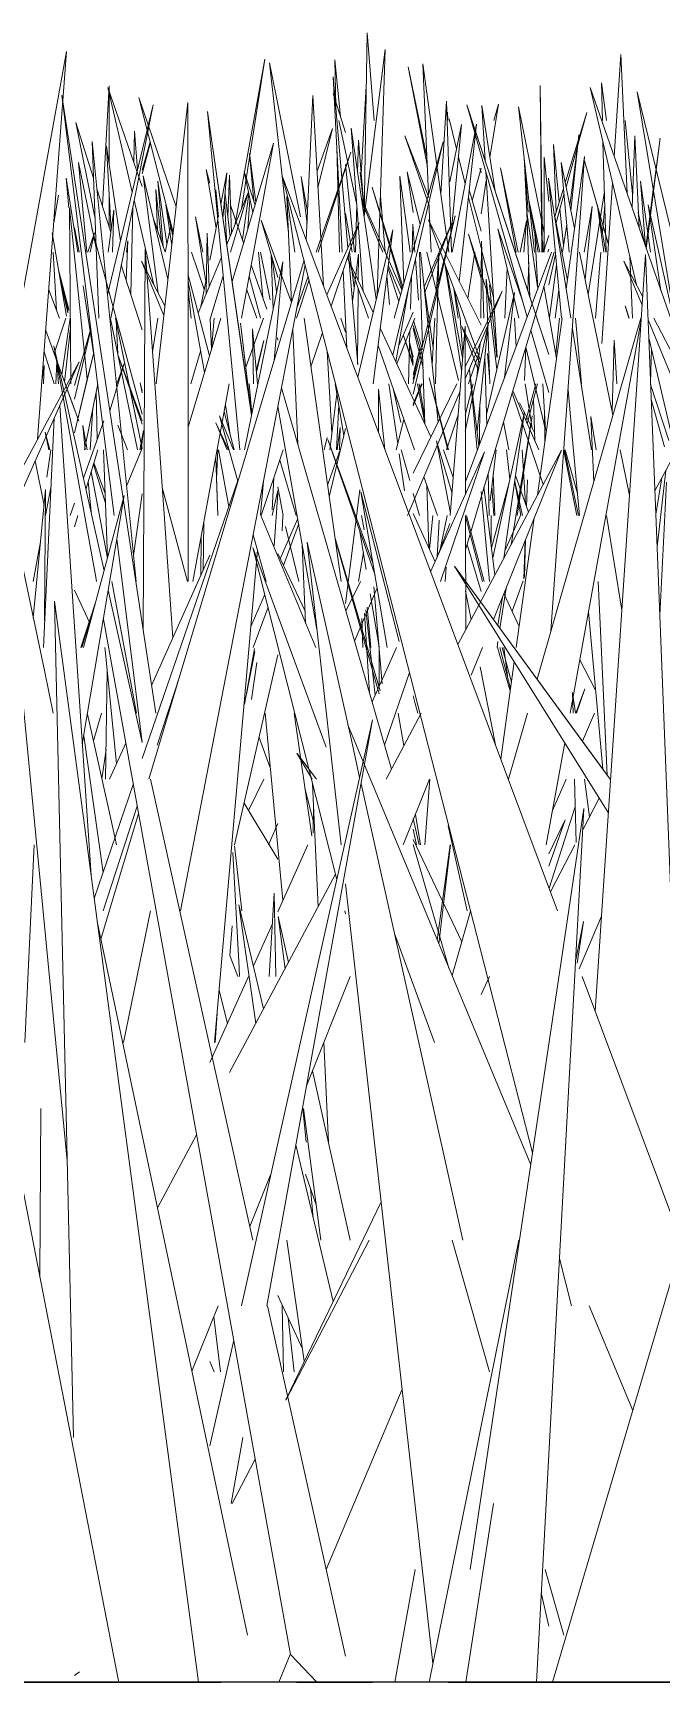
# Model space of a CAD drawing. Header units: millimetres. Extents: x -10020 to 20888, y -4665 to 12339.
# Drawn here: x 1554.1 to 1580.5, y 3048 to 3117.1 of the extents above; entities that cross this region are included whole.
import ezdxf

# ---------------------------------------------------------------- set-up
doc = ezdxf.new("R2010")
doc.units = ezdxf.units.MM
doc.linetypes.add('Grid Line 1_2_', pattern=[22.225, 12.7, -3.175, 3.175, -3.175])
doc.layers.add('G-IMPT', color=8, linetype='Continuous', lineweight=9)

# ---------------------------------------------------------------- blocks, each defined once
blk = doc.blocks.new('Grass Array - 25_dwg-V17-West')
at = {"layer": 'G-IMPT'}
for p, q in [((1582.272, 3101.069), (1577.485, 3114.804)), ((1579.424, 3106.531), (1577.485, 3114.804)), ((1572.315, 3114.075), (1574.848, 3105.186)), ((1572.315, 3114.075), (1575.053, 3105.732)), ((1575.748, 3103.614), (1572.315, 3114.075)), ((1568.719, 3100.053), (1564.593, 3111.062)), ((1575.066, 3070.164), (1564.593, 3111.062)), ((1576.28, 3105.142), (1575.742, 3111.006)), ((1576.667, 3105.142), (1575.742, 3111.006)), ((1576.831, 3108.896), (1576.262, 3111.662)), ((1576.61, 3107.901), (1576.262, 3111.662)), ((1579.589, 3110.884), (1579.81, 3108.133)), ((1579.589, 3110.884), (1580.02, 3107.901)), ((1580.982, 3105.142), (1579.92, 3109.889)), ((1580.452, 3106.291), (1579.92, 3109.889)), ((1576.527, 3106.716), (1575.984, 3109.471)), ((1574.666, 3105.824), (1573.613, 3108.885)), ((1574.499, 3105.142), (1573.613, 3108.885)), ((1575.301, 3107.901), (1575.161, 3108.71)), ((1575.288, 3106.358), (1575.161, 3108.71)), ((1568.382, 3105.371), (1567.322, 3107.644)), ((1568.195, 3105.142), (1567.322, 3107.644)), ((1578.439, 3101.079), (1577.035, 3107.901)), ((1579.685, 3106.03), (1578.902, 3107.531)), ((1579.662, 3105.682), (1578.902, 3107.531)), ((1576.072, 3103.445), (1575.548, 3106.473)), ((1579.122, 3105.142), (1578.955, 3105.661)), ((1579.099, 3105.142), (1578.955, 3105.661)), ((1575.247, 3105.142), (1575.748, 3103.614)), ((1577.122, 3102.383), (1576.866, 3105.142)), ((1583.283, 3096.865), (1579.912, 3105.073)), ((1584.247, 3097.28), (1580.148, 3105.142)), ((1570.81, 3100.163), (1568.686, 3104.719)), ((1569.659, 3104.409), (1570.068, 3103.16)), ((1569.659, 3104.409), (1570.068, 3103.246)), ((1570.48, 3103.053), (1570.068, 3104.702)), ((1575.003, 3104.642), (1575.748, 3102.027)), ((1577.537, 3099.624), (1576.738, 3104.688)), ((1580.308, 3102.758), (1579.942, 3104.321)), ((1570.119, 3099.624), (1568.594, 3103.995)), ((1575.607, 3100.458), (1574.788, 3103.919)), ((1580.017, 3102.433), (1580.052, 3103.853)), ((1580.308, 3102.758), (1582.311, 3094.211)), ((1570.545, 3101.012), (1570.309, 3102.383)), ((1571.524, 3099.624), (1570.735, 3102.637)), ((1571.55, 3099.624), (1570.735, 3102.637)), ((1574.217, 3102.002), (1575.513, 3098.17)), ((1575.513, 3098.17), (1574.217, 3102.002)), ((1574.243, 3102.088), (1575.328, 3099.624)), ((1575.607, 3100.448), (1575.503, 3102.383)), ((1576.777, 3099.735), (1576.557, 3102.13)), ((1580.778, 3100.007), (1580.02, 3102.359)), ((1580.597, 3099.743), (1580.044, 3101.734)), ((1562.262, 3099.624), (1561.791, 3100.753)), ((1562.326, 3099.624), (1561.791, 3100.753)), ((1577.731, 3099.624), (1577.509, 3101.013)), ((1577.634, 3098.277), (1577.509, 3101.013)), ((1568.38, 3094.875), (1566.491, 3100.051)), ((1568.466, 3094.368), (1566.491, 3100.051)), ((1568.719, 3100.053), (1576.116, 3080.311)), ((1571.695, 3097.798), (1571.044, 3100.004)), ((1571.631, 3096.972), (1571.044, 3100.004)), ((1571.341, 3099.624), (1571.747, 3098.468)), ((1576.376, 3099.576), (1576.93, 3096.865)), ((1576.404, 3099.624), (1576.99, 3096.865)), ((1576.433, 3099.624), (1576.955, 3097.792)), ((1576.777, 3099.735), (1577.04, 3096.865)), ((1579.131, 3097.716), (1578.738, 3099.624)), ((1574.895, 3097.011), (1574.359, 3098.552)), ((1571.081, 3096.865), (1570.513, 3098.493)), ((1574.645, 3096.865), (1574.323, 3098.297)), ((1570.987, 3094.937), (1570.068, 3096.954)), ((1572.971, 3094.106), (1572.257, 3096.83)), ((1573.042, 3094.106), (1572.296, 3096.865)), ((1578.81, 3092.906), (1578.174, 3096.865)), ((1565.533, 3092.859), (1564.387, 3095.276)), ((1572.908, 3093.688), (1572.328, 3095.654)), ((1571.792, 3094.748), (1578.245, 3084.43)), ((1571.792, 3094.748), (1577.695, 3086.684)), ((1578.321, 3085.829), (1571.792, 3094.748)), ((1577.948, 3091.44), (1577.826, 3094.106)), ((1572.495, 3092.511), (1572.264, 3093.703)), ((1573.869, 3093.602), (1574.51, 3092.228)), ((1577.41, 3092.837), (1578.015, 3086.246)), ((1574.135, 3089.531), (1573.599, 3091.347)), ((1574.147, 3089.62), (1573.694, 3091.347)), ((1574.184, 3089.885), (1573.788, 3091.347)), ((1573.789, 3091.347), (1574.184, 3089.886)), ((1577.948, 3091.44), (1578.198, 3085.997)), ((1572.879, 3090.526), (1573.51, 3087.266)), ((1577.711, 3089.557), (1577.046, 3090.824)), ((1566.007, 3085.829), (1565.189, 3086.916)), ((1565.834, 3085.829), (1565.189, 3086.916)), ((1578.321, 3085.829), (1577.695, 3086.684)), ((1572.327, 3080.311), (1571.525, 3083.864)), ((1572.1, 3079.004), (1570.068, 3083.291)), ((1577.15, 3077.552), (1581.285, 3066.516)), ((1576.707, 3063.757), (1576.198, 3065.743))]:
    blk.add_line(p, q, dxfattribs=at)
blk = doc.blocks.new('Grass Array - 25_dwg-V18-West')
at = {"layer": 'G-IMPT'}
for p, q in [((1575.452, 3107.901), (1575.392, 3114.884)), ((1575.48, 3107.901), (1575.392, 3114.884)), ((1579.898, 3108.748), (1580.415, 3112.679)), ((1579.91, 3108.662), (1580.415, 3112.679)), ((1558.706, 3101.116), (1557.616, 3105.142)), ((1558.706, 3101.123), (1557.617, 3105.142)), ((1574.817, 3097.233), (1574.851, 3098.36))]:
    blk.add_line(p, q, dxfattribs=at)
blk = doc.blocks.new('Grass Array - 25_dwg-V19-West')
at = {"layer": 'G-IMPT'}
for p, q in [((1553.353, 3104.266), (1555.537, 3116.314)), ((1554.32, 3100.065), (1555.537, 3116.314)), ((1578.493, 3111.911), (1578.774, 3116.185)), ((1579.028, 3110.376), (1578.774, 3116.185)), ((1567.329, 3108.092), (1566.717, 3115.249)), ((1567.086, 3107.901), (1566.717, 3115.249)), ((1559.274, 3088.588), (1555.332, 3114.484)), ((1556.792, 3102.75), (1555.332, 3114.484)), ((1565.854, 3114.471), (1565.584, 3108.418)), ((1565.854, 3114.471), (1566.306, 3106.49)), ((1575.452, 3107.901), (1575.392, 3114.884)), ((1575.48, 3107.901), (1575.392, 3114.884)), ((1559.16, 3114.074), (1557.251, 3106.111)), ((1557.251, 3106.111), (1559.16, 3114.074)), ((1559.16, 3114.074), (1557.387, 3105.142)), ((1559.287, 3102.383), (1560.622, 3114.172)), ((1560.626, 3102.36), (1560.622, 3114.172)), ((1561.444, 3113.802), (1562.799, 3099.624)), ((1561.444, 3113.802), (1563.121, 3102.163)), ((1563.28, 3101.06), (1561.444, 3113.802)), ((1567.459, 3113.093), (1567.973, 3106.248)), ((1567.459, 3113.093), (1568.517, 3105.941)), ((1568.517, 3105.941), (1567.459, 3113.093)), ((1558.448, 3094.106), (1556.609, 3112.543)), ((1556.881, 3105.142), (1556.609, 3112.543)), ((1562.47, 3106.682), (1564.216, 3112.464)), ((1562.865, 3105.142), (1564.216, 3112.464)), ((1569.213, 3103.589), (1571.322, 3112.52)), ((1569.263, 3105.142), (1571.322, 3112.52)), ((1579.238, 3109.775), (1579.357, 3112.771)), ((1579.532, 3108.931), (1579.357, 3112.771)), ((1579.815, 3108.119), (1580.415, 3112.679)), ((1579.834, 3108.062), (1580.415, 3112.679)), ((1566.002, 3107.901), (1567.444, 3112.095)), ((1566.075, 3107.901), (1567.444, 3112.095)), ((1575.84, 3092.03), (1577.251, 3111.915)), ((1576.476, 3106.35), (1577.251, 3111.915)), ((1562.004, 3109.917), (1562.259, 3111.228)), ((1562.091, 3109.314), (1562.259, 3111.228)), ((1562.291, 3109.396), (1562.365, 3111.124)), ((1562.448, 3108.707), (1562.365, 3111.124)), ((1554.999, 3109.13), (1555.199, 3110.291)), ((1562.39, 3108.567), (1562.18, 3110.33)), ((1562.248, 3108.224), (1563.164, 3110.433)), ((1562.402, 3107.901), (1563.164, 3110.433)), ((1577.979, 3104.081), (1578.421, 3110.81)), ((1556.404, 3102.58), (1555.652, 3109.767)), ((1555.712, 3102.383), (1555.652, 3109.767)), ((1557.281, 3107.901), (1557.518, 3109.666)), ((1557.462, 3107.901), (1557.518, 3109.666)), ((1562.251, 3108.231), (1562.159, 3110.097)), ((1565.1, 3107.901), (1564.77, 3110.241)), ((1564.964, 3105.808), (1564.77, 3110.241)), ((1561.253, 3107.901), (1560.941, 3109.387)), ((1561.373, 3106.673), (1560.941, 3109.387)), ((1561.547, 3107.566), (1561.878, 3109.268)), ((1566.444, 3106.122), (1567.796, 3109.134)), ((1566.626, 3105.636), (1567.796, 3109.134)), ((1570.051, 3102.383), (1571.827, 3109.421)), ((1570.068, 3101.959), (1571.827, 3109.421)), ((1570.524, 3106.453), (1571.693, 3109.163)), ((1570.548, 3106.221), (1571.693, 3109.163)), ((1575.283, 3106.445), (1574.834, 3109.578)), ((1574.959, 3106.02), (1574.834, 3109.578)), ((1556.431, 3107.901), (1556.701, 3108.713)), ((1556.529, 3107.901), (1556.701, 3108.713)), ((1558.706, 3101.123), (1556.597, 3108.901)), ((1558.706, 3101.116), (1556.597, 3108.901)), ((1561.422, 3108.704), (1561.393, 3106.163)), ((1561.422, 3108.704), (1561.509, 3106.444)), ((1561.509, 3106.444), (1561.422, 3108.704)), ((1567.739, 3102.666), (1569.208, 3108.846)), ((1568.391, 3102.383), (1569.208, 3108.846)), ((1572.898, 3105.142), (1572.928, 3108.361)), ((1573.02, 3105.142), (1572.928, 3108.361)), ((1558.741, 3092.089), (1558.827, 3108.028)), ((1559.591, 3097.337), (1558.827, 3108.028)), ((1558.984, 3085.829), (1565.489, 3107.562)), ((1561.057, 3105.352), (1562.028, 3107.694)), ((1567.746, 3103.201), (1567.353, 3107.808)), ((1570.45, 3103.968), (1570.325, 3107.901)), ((1571.108, 3100.771), (1570.375, 3107.901)), ((1572.254, 3098.279), (1575.868, 3107.901)), ((1573.103, 3098.257), (1575.973, 3107.901)), ((1575.906, 3048), (1593.579, 3107.844)), ((1577.69, 3076.111), (1579.804, 3107.811)), ((1579.258, 3105.142), (1579.144, 3107.724)), ((1580.22, 3097.286), (1579.804, 3107.811)), ((1560.624, 3106.999), (1561.527, 3103.56)), ((1561.527, 3103.56), (1560.624, 3106.999)), ((1561.547, 3105.059), (1562.103, 3106.908)), ((1562.987, 3099.624), (1564.594, 3107.504)), ((1563.622, 3097.44), (1565.539, 3107.369)), ((1564.387, 3105.142), (1564.594, 3107.504)), ((1565.18, 3105.511), (1565.658, 3106.902)), ((1567.288, 3103.872), (1567.124, 3107.125)), ((1573.9, 3105.142), (1574.004, 3107.234)), ((1555.233, 3105.142), (1554.789, 3106.328)), ((1560.625, 3106.677), (1561.316, 3102.861)), ((1561.169, 3105.624), (1561.4, 3106.813)), ((1565.174, 3105.142), (1565.698, 3106.748)), ((1569.344, 3103.307), (1569.867, 3106.361)), ((1572.243, 3103.094), (1573.795, 3106.269)), ((1572.244, 3102.594), (1573.795, 3106.269)), ((1573.571, 3102.984), (1573.12, 3106.767)), ((1573.283, 3102.383), (1573.12, 3106.767)), ((1573.135, 3101.1), (1574.317, 3106.21)), ((1573.899, 3102.659), (1574.317, 3106.21)), ((1555.015, 3103.657), (1555.51, 3105.142)), ((1555.337, 3102.771), (1555.682, 3105.142)), ((1560.627, 3100.579), (1562.005, 3105.142)), ((1561.561, 3105.107), (1561.61, 3103.836)), ((1561.61, 3103.836), (1561.561, 3105.107)), ((1561.61, 3103.837), (1561.725, 3105.142)), ((1563.284, 3101.079), (1562.825, 3104.923)), ((1564.232, 3103.36), (1564.387, 3105.14)), ((1567.049, 3094.106), (1565.49, 3105.142)), ((1569.382, 3103.225), (1570.128, 3105.142)), ((1569.461, 3103.987), (1570.068, 3105.395)), ((1572.239, 3104.805), (1571.622, 3096.865)), ((1572.255, 3097.753), (1572.239, 3104.805)), ((1572.249, 3100.4), (1573.205, 3104.872)), ((1572.743, 3100.395), (1573.207, 3104.878)), ((1574.379, 3103.938), (1574.307, 3105.142)), ((1575.654, 3100.448), (1576.308, 3105.142)), ((1576.641, 3088.588), (1579.62, 3105.049)), ((1576.774, 3095.28), (1579.605, 3105.142)), ((1554.662, 3104.626), (1556.048, 3100.82)), ((1555.866, 3101.319), (1554.662, 3104.626)), ((1555.452, 3102.456), (1555.693, 3104.737)), ((1556.55, 3104.7), (1555.866, 3102.313)), ((1555.866, 3102.313), (1556.55, 3104.7)), ((1556.554, 3104.664), (1555.866, 3101.749)), ((1563.366, 3102.383), (1563.329, 3104.687)), ((1563.538, 3102.383), (1563.329, 3104.687)), ((1563.805, 3104.199), (1563.489, 3102.93)), ((1563.805, 3104.199), (1563.493, 3102.88)), ((1564.387, 3104.216), (1564.375, 3104.315)), ((1565.225, 3099.871), (1565.015, 3104.657)), ((1565.779, 3103.1), (1566.262, 3104.545)), ((1572.869, 3104.076), (1572.738, 3102.687)), ((1578.494, 3104.218), (1578.402, 3101.255)), ((1578.402, 3101.255), (1578.494, 3104.218)), ((1578.494, 3104.218), (1578.603, 3102.383)), ((1554.594, 3103.724), (1555.02, 3102.383)), ((1557.105, 3094.551), (1555.006, 3103.976)), ((1556.757, 3094.294), (1555.006, 3103.976)), ((1555.866, 3100.335), (1556.674, 3103.703)), ((1556.674, 3103.703), (1556.374, 3102.452)), ((1558.706, 3100.837), (1557.696, 3103.575)), ((1558.706, 3100.705), (1557.696, 3103.575)), ((1560.741, 3102.383), (1561.154, 3103.754)), ((1566.461, 3103.769), (1566.656, 3100.321)), ((1570.068, 3102.779), (1570.36, 3103.908)), ((1570.068, 3102.579), (1570.36, 3103.908)), ((1570.554, 3100.712), (1570.461, 3103.629)), ((1572.388, 3102.383), (1572.834, 3103.702)), ((1573.148, 3100.659), (1573.066, 3103.514)), ((1573.278, 3102.518), (1573.183, 3103.662)), ((1553.056, 3097.713), (1556.065, 3103.31)), ((1553.225, 3096.911), (1556.065, 3103.31)), ((1555.127, 3103.343), (1555.082, 3102.383)), ((1555.191, 3102.383), (1555.127, 3103.343)), ((1556.792, 3102.75), (1557.524, 3096.865)), ((1557.346, 3101.251), (1557.951, 3103.233)), ((1557.648, 3102.383), (1557.951, 3103.233)), ((1572.819, 3099.784), (1572.423, 3102.977)), ((1572.742, 3099.624), (1572.423, 3102.977)), ((1555.866, 3100.335), (1556.374, 3102.452)), ((1556.839, 3102.383), (1556.292, 3099.624)), ((1556.822, 3100.069), (1556.773, 3102.049)), ((1558.616, 3102.435), (1558.706, 3102.009)), ((1558.616, 3102.435), (1558.706, 3102.083)), ((1558.706, 3102.083), (1558.616, 3102.435)), ((1560.626, 3102.36), (1560.629, 3094.106)), ((1562.073, 3100.847), (1562.356, 3102.383)), ((1569.156, 3086.251), (1564.546, 3102.225)), ((1567.16, 3100.228), (1566.801, 3102.383)), ((1568.876, 3099.632), (1568.611, 3102.161)), ((1568.615, 3100.328), (1568.611, 3102.161)), ((1569.044, 3102.383), (1569.167, 3101.554)), ((1569.416, 3099.869), (1569.044, 3102.383)), ((1569.827, 3096.865), (1572.028, 3102.082)), ((1570.068, 3098.643), (1571.895, 3102.383)), ((1570.068, 3101.462), (1570.438, 3102.383)), ((1570.068, 3101.534), (1570.418, 3102.383)), ((1572.247, 3101.078), (1572.579, 3102.383)), ((1574.789, 3100.847), (1575.204, 3102.383)), ((1574.847, 3100.716), (1575.274, 3102.383)), ((1555.783, 3093.48), (1555.251, 3101.477)), ((1556.521, 3099.624), (1556.641, 3101.382)), ((1562.395, 3100.251), (1562.195, 3101.509)), ((1565.604, 3094.538), (1564.395, 3101.442)), ((1566.567, 3099.624), (1566.869, 3101.975)), ((1566.851, 3099.624), (1566.947, 3101.505)), ((1569.416, 3099.869), (1569.167, 3101.554)), ((1572.849, 3099.863), (1572.865, 3101.567)), ((1575.171, 3099.98), (1575.109, 3101.739)), ((1555.014, 3100.944), (1554.564, 3091.347)), ((1556.211, 3100.64), (1556.401, 3099.624)), ((1556.211, 3100.64), (1556.313, 3099.624)), ((1556.24, 3098.437), (1557.095, 3100.834)), ((1557.682, 3100.663), (1558.095, 3099.624)), ((1562.073, 3100.847), (1560.829, 3094.106)), ((1562.537, 3099.624), (1561.948, 3101.041)), ((1562.72, 3098.309), (1561.948, 3101.041)), ((1562.141, 3101.219), (1562.56, 3099.624)), ((1562.56, 3099.624), (1562.141, 3101.219)), ((1569.354, 3099.624), (1569.675, 3100.896)), ((1571.457, 3099.624), (1571.95, 3101.085)), ((1573.4, 3095.098), (1574.734, 3101.209)), ((1574.07, 3099.624), (1573.856, 3100.788)), ((1573.871, 3095.091), (1574.734, 3101.209)), ((1574.167, 3095.647), (1575.053, 3101.052)), ((1574.419, 3096.865), (1575.053, 3101.052)), ((1575.564, 3101.249), (1575.581, 3099.918)), ((1554.638, 3100.357), (1554.798, 3099.624)), ((1554.638, 3100.357), (1554.837, 3099.624)), ((1554.837, 3099.624), (1554.638, 3100.357)), ((1558.602, 3099.624), (1558.758, 3100.43)), ((1558.663, 3099.624), (1558.758, 3100.43)), ((1566.453, 3100.136), (1566.336, 3099.624)), ((1566.548, 3097.653), (1567.227, 3100.512)), ((1566.875, 3099.624), (1567.005, 3100.559)), ((1566.972, 3099.624), (1567.005, 3100.559)), ((1575.654, 3100.448), (1575.275, 3097.723)), ((1554.603, 3090.372), (1552.696, 3099.417)), ((1555.561, 3069.832), (1552.696, 3099.417)), ((1554.713, 3098.476), (1554.88, 3099.624)), ((1556.345, 3097.964), (1556.851, 3099.624)), ((1557.083, 3099.624), (1557.249, 3095.094)), ((1558.05, 3098.103), (1558.706, 3099.686)), ((1561.786, 3099.292), (1561.835, 3098.029)), ((1561.88, 3096.865), (1561.786, 3099.292)), ((1561.874, 3099.624), (1561.821, 3098.388)), ((1561.902, 3099.624), (1562.334, 3097.237)), ((1563.694, 3096.865), (1564.616, 3099.624)), ((1566.479, 3098.143), (1567.004, 3099.624)), ((1569.707, 3097.905), (1569.477, 3099.455)), ((1569.707, 3097.905), (1569.477, 3099.455)), ((1570.795, 3094.51), (1573.057, 3099.537)), ((1571.207, 3094.106), (1573.057, 3099.537)), ((1571.937, 3091.465), (1576.28, 3099.607)), ((1573.288, 3097.48), (1573.541, 3099.624)), ((1573.431, 3092.51), (1576.28, 3099.607)), ((1574.119, 3098.389), (1573.972, 3099.624)), ((1574.772, 3097.365), (1574.637, 3099.624)), ((1580.196, 3097.905), (1581.068, 3099.514)), ((1554.593, 3097.295), (1554.222, 3099.157)), ((1556.918, 3096.865), (1556.568, 3098.698)), ((1556.572, 3098.711), (1557.249, 3095.09)), ((1557.164, 3097.395), (1556.665, 3099.014)), ((1557.15, 3097.793), (1556.683, 3099.075)), ((1557.15, 3097.793), (1556.683, 3099.075)), ((1565.157, 3096.865), (1564.471, 3099.188)), ((1573.238, 3097.48), (1573.206, 3098.606)), ((1573.487, 3096.865), (1573.422, 3098.616)), ((1580.289, 3095.56), (1580.658, 3098.758)), ((1547.908, 3098.365), (1557.708, 3048.049)), ((1554.135, 3092.591), (1554.658, 3097.964)), ((1554.616, 3092.452), (1554.658, 3097.964)), ((1554.65, 3096.871), (1554.882, 3098.121)), ((1556.445, 3098.294), (1556.586, 3096.88)), ((1558.706, 3086.69), (1562.712, 3098.336)), ((1560.606, 3094.106), (1559.541, 3098.038)), ((1559.555, 3097.995), (1560.609, 3094.106)), ((1561.88, 3096.865), (1561.835, 3098.029)), ((1563.668, 3096.904), (1563.791, 3098.316)), ((1564.387, 3097.92), (1564.158, 3096.865)), ((1564.615, 3096.865), (1564.387, 3098.071)), ((1567.829, 3097.941), (1567.227, 3093.182)), ((1569.483, 3091.593), (1567.877, 3097.861)), ((1568.975, 3091.347), (1567.877, 3097.861)), ((1570.719, 3095.525), (1570.636, 3098.141)), ((1573.103, 3098.257), (1572.26, 3095.427)), ((1573.267, 3094.106), (1572.908, 3097.876)), ((1573.49, 3094.377), (1573.031, 3098.075)), ((1573.349, 3095.512), (1574.09, 3098.258)), ((1573.447, 3096.865), (1573.361, 3098.095)), ((1574.579, 3096.865), (1574.32, 3098.272)), ((1574.817, 3097.233), (1574.851, 3098.36)), ((1580.235, 3096.91), (1580.492, 3098.452)), ((1580.403, 3092.679), (1580.685, 3098.274)), ((1555.679, 3096.865), (1555.866, 3097.39)), ((1556.195, 3087.29), (1557.952, 3097.709)), ((1556.246, 3091.347), (1557.952, 3097.709)), ((1558.34, 3095.191), (1558.706, 3097.777)), ((1559.591, 3097.337), (1559.991, 3091.741)), ((1563.622, 3097.44), (1560.315, 3080.311)), ((1564.232, 3095.602), (1564.387, 3097.811)), ((1573.238, 3097.48), (1573.256, 3096.865)), ((1580.22, 3097.286), (1581.33, 3069.275)), ((1555.866, 3096.395), (1556.01, 3096.865)), ((1561.283, 3096.565), (1561.26, 3094.569)), ((1565.978, 3091.347), (1563.684, 3096.865)), ((1564.492, 3095.054), (1565.221, 3096.724)), ((1564.57, 3096.223), (1564.596, 3096.865)), ((1564.624, 3094.775), (1565.26, 3096.499)), ((1568.014, 3096.276), (1567.905, 3096.865)), ((1570.745, 3095.468), (1570.887, 3096.865)), ((1571.054, 3095.085), (1571.597, 3096.53)), ((1571.148, 3096.673), (1571.067, 3095.12)), ((1571.075, 3095.142), (1571.153, 3096.659)), ((1571.19, 3095.446), (1571.493, 3096.865)), ((1572.268, 3092.085), (1572.257, 3096.865)), ((1573.332, 3095.711), (1573.339, 3096.865)), ((1573.912, 3095.386), (1574.568, 3096.865)), ((1575.143, 3096.775), (1574.387, 3091.347)), ((1557.645, 3095.892), (1558.706, 3087.361)), ((1561.161, 3094.35), (1561.176, 3095.985)), ((1563.907, 3094.106), (1563.355, 3096.059)), ((1564.711, 3096.41), (1565.265, 3094.106)), ((1568.676, 3089.524), (1566.787, 3095.959)), ((1568.637, 3089.402), (1566.804, 3095.844)), ((1568.096, 3094.608), (1567.832, 3096.193)), ((1574.708, 3094.215), (1574.763, 3095.829)), ((1574.73, 3094.276), (1574.777, 3095.863)), ((1554.135, 3094.106), (1554.444, 3095.764)), ((1561.547, 3095.209), (1559.097, 3089.75)), ((1561.736, 3074.793), (1563.537, 3095.413)), ((1566.415, 3087.161), (1563.347, 3095.524)), ((1566.863, 3081.623), (1563.347, 3095.524)), ((1565.411, 3095.641), (1565.554, 3092.365)), ((1567.5, 3087.331), (1565.622, 3095.752)), ((1567.044, 3083.07), (1565.622, 3095.752)), ((1567.976, 3095.324), (1567.768, 3094.106)), ((1576.774, 3095.28), (1575.26, 3090.01)), ((1565.604, 3094.538), (1566.032, 3092.092)), ((1571.408, 3094.106), (1571.454, 3094.706)), ((1556.516, 3092.355), (1555.866, 3093.737)), ((1556.757, 3094.294), (1556.791, 3094.106)), ((1558.706, 3087.356), (1557.283, 3093.748)), ((1557.434, 3094.106), (1558.466, 3088.588)), ((1567.246, 3092.869), (1567.85, 3094.106)), ((1568.554, 3093.848), (1567.609, 3091.61)), ((1568.414, 3093.881), (1568.77, 3089.821)), ((1573.703, 3092.137), (1573.959, 3093.826)), ((1574.214, 3092.862), (1574.678, 3094.134)), ((1556.098, 3085.258), (1555.027, 3093.289)), ((1555.824, 3058.239), (1555.027, 3093.289)), ((1555.783, 3093.48), (1556.561, 3081.788)), ((1556.131, 3091.347), (1556.749, 3093.223)), ((1563.259, 3092.226), (1563.843, 3093.565)), ((1563.36, 3091.347), (1563.979, 3093.026)), ((1568.134, 3093.037), (1568.285, 3091.347)), ((1568.634, 3091.376), (1568.266, 3093.587)), ((1573.613, 3092.261), (1573.807, 3093.447)), ((1556.168, 3091.347), (1556.651, 3092.859)), ((1557.077, 3092.525), (1564.922, 3049.149)), ((1567.917, 3092.554), (1567.953, 3091.347)), ((1567.953, 3091.347), (1567.917, 3092.554)), ((1568.021, 3092.786), (1568.234, 3089.446)), ((1568.08, 3092.917), (1568.472, 3089.347)), ((1557.138, 3091.347), (1557.148, 3091.242)), ((1557.624, 3086.468), (1557.148, 3091.242)), ((1564.387, 3091.034), (1562.58, 3083.07)), ((1563.408, 3091.305), (1562.996, 3088.956)), ((1563.072, 3089.392), (1563.431, 3091.178)), ((1568.639, 3091.321), (1568.643, 3089.726)), ((1568.975, 3090.464), (1569.372, 3091.347)), ((1572.495, 3090.178), (1572.964, 3091.347)), ((1573.62, 3091.588), (1573.584, 3091.347)), ((1574.013, 3090.159), (1573.866, 3091.347)), ((1554.603, 3090.372), (1554.979, 3088.588)), ((1557.17, 3085.829), (1557.237, 3090.35)), ((1563.289, 3089.16), (1563.515, 3090.712)), ((1568.975, 3090.464), (1568.344, 3089.063)), ((1568.869, 3087.245), (1569.91, 3090.3)), ((1574.302, 3090.735), (1573.735, 3086.664)), ((1560.28, 3090.16), (1559.329, 3087.25)), ((1576.883, 3088.588), (1577.254, 3089.607)), ((1576.905, 3088.588), (1577.254, 3089.607)), ((1570.139, 3089.033), (1570.068, 3089.312)), ((1570.139, 3089.033), (1570.253, 3088.588)), ((1576.866, 3088.588), (1576.746, 3089.46)), ((1576.767, 3088.588), (1576.746, 3089.46)), ((1557.384, 3084.169), (1556.408, 3088.555)), ((1556.657, 3087.437), (1557.005, 3088.588)), ((1562.861, 3063.757), (1568.362, 3088.312)), ((1563.854, 3088.588), (1564.603, 3080.75)), ((1565.817, 3083.447), (1565.076, 3088.588)), ((1565.817, 3083.447), (1565.076, 3088.588)), ((1567.075, 3081.194), (1568.362, 3088.312)), ((1568.93, 3085.829), (1570.402, 3088.588)), ((1569.672, 3087.219), (1569.441, 3088.588)), ((1574.852, 3088.588), (1574.06, 3085.829)), ((1577.158, 3087.417), (1577.664, 3088.588)), ((1557.063, 3081.911), (1556.254, 3087.644)), ((1563.602, 3087.572), (1564.056, 3086.341)), ((1574.991, 3069.662), (1567.329, 3088.095)), ((1557.188, 3087.069), (1557.013, 3085.834)), ((1558.015, 3087.339), (1557.337, 3085.829)), ((1567.5, 3087.331), (1567.82, 3085.894)), ((1575.643, 3083.07), (1576.418, 3087.352)), ((1556.689, 3080.824), (1558.33, 3085.597)), ((1563.346, 3066.516), (1559.046, 3085.829)), ((1563.16, 3084.508), (1563.806, 3085.829)), ((1565.529, 3085.445), (1565.876, 3084.088)), ((1565.85, 3085.629), (1566.076, 3080.478)), ((1567.878, 3085.634), (1572.141, 3066.516)), ((1570.749, 3085.829), (1569.641, 3083.07)), ((1570.552, 3083.07), (1570.766, 3085.829)), ((1575.904, 3084.513), (1576.473, 3085.829)), ((1576.898, 3083.174), (1576.834, 3085.829)), ((1577.46, 3084.252), (1577.244, 3085.829)), ((1556.098, 3085.258), (1561.064, 3048)), ((1562.976, 3084.814), (1564.387, 3082.48)), ((1565.866, 3083.556), (1565.889, 3084.748)), ((1577.867, 3085.034), (1577.177, 3083.709)), ((1556.974, 3079.117), (1558.55, 3084.381)), ((1558.494, 3084.692), (1557.063, 3080.311)), ((1557.384, 3084.169), (1557.628, 3083.07)), ((1570.316, 3083.07), (1570.068, 3084.176)), ((1570.372, 3083.07), (1570.156, 3084.351)), ((1575.232, 3048), (1577.225, 3084.592)), ((1575.748, 3082.697), (1576.433, 3084.118)), ((1575.748, 3082.187), (1576.433, 3084.118)), ((1576.862, 3084.672), (1575.762, 3081.255)), ((1576.252, 3078.087), (1577.225, 3084.592)), ((1564.387, 3083.974), (1564.006, 3083.07)), ((1570.197, 3083.07), (1570.068, 3083.725)), ((1554.175, 3083.07), (1553.787, 3074.793)), ((1562.77, 3077.917), (1562.507, 3082.749)), ((1562.879, 3080.311), (1562.57, 3083.029)), ((1565.648, 3083.07), (1564.387, 3080.269)), ((1571.563, 3077.91), (1570.068, 3083.091)), ((1571.076, 3079.082), (1571.613, 3083.07)), ((1571.14, 3078.928), (1571.625, 3083.07)), ((1576.844, 3083.07), (1575.819, 3081.103)), ((1562.371, 3073.533), (1566.806, 3081.848)), ((1570.891, 3048.777), (1567.227, 3081.436)), ((1567.075, 3081.194), (1563.924, 3063.757)), ((1564.021, 3077.552), (1564.242, 3081.054)), ((1564.309, 3077.552), (1564.242, 3081.054)), ((1559.049, 3080.311), (1557.924, 3074.793)), ((1563.794, 3076.201), (1562.758, 3080.563)), ((1563.47, 3075.593), (1562.758, 3080.563)), ((1564.832, 3078.146), (1564.402, 3080.076)), ((1564.692, 3077.883), (1564.402, 3080.076)), ((1567.227, 3080.183), (1567.195, 3080.311)), ((1572.471, 3080.297), (1571.695, 3077.593)), ((1577.027, 3077.881), (1577.955, 3080.082)), ((1556.817, 3079.865), (1563.118, 3049.962)), ((1562.38, 3078.433), (1562.475, 3079.679)), ((1564.161, 3079.766), (1563.367, 3078.001)), ((1569.278, 3079.358), (1570.952, 3074.793)), ((1576.886, 3078.258), (1577.211, 3079.856)), ((1576.94, 3078.112), (1577.211, 3079.856)), ((1562.384, 3078.433), (1562.712, 3077.552)), ((1562.77, 3077.917), (1562.789, 3077.552)), ((1576.252, 3078.087), (1572.456, 3052.721)), ((1563.164, 3077.552), (1561.547, 3073.957)), ((1567.426, 3077.552), (1565.592, 3072.983)), ((1572.908, 3076.806), (1573.268, 3077.552)), ((1562.275, 3075.574), (1561.928, 3076.986)), ((1561.768, 3074.793), (1561.842, 3076.001)), ((1566.325, 3074.793), (1566.509, 3070.614)), ((1565.842, 3073.607), (1567.421, 3066.516)), ((1554.407, 3064.997), (1554.46, 3072.034)), ((1565.436, 3072.034), (1565.572, 3070.617)), ((1566.195, 3066.516), (1565.465, 3072.034)), ((1559.346, 3067.863), (1560.983, 3070.93)), ((1565.145, 3070.511), (1566.705, 3063.94)), ((1564.09, 3069.243), (1563.221, 3067.078)), ((1565.554, 3069.275), (1565.999, 3067.996)), ((1565.755, 3068.696), (1565.876, 3067.431)), ((1564.72, 3059.824), (1568.721, 3068.121)), ((1568.22, 3066.516), (1564.724, 3059.805)), ((1565.497, 3061.436), (1564.77, 3066.516)), ((1574.498, 3066.516), (1570.733, 3048)), ((1571.698, 3066.516), (1573.257, 3060.998)), ((1565.424, 3061.952), (1564.387, 3064.189)), ((1561.888, 3063.757), (1560.788, 3061.019)), ((1567.227, 3049.08), (1563.96, 3063.757)), ((1564.571, 3063.757), (1564.623, 3060.998)), ((1579.266, 3059.378), (1577.446, 3063.757)), ((1561.701, 3063.292), (1561.986, 3060.998)), ((1565.074, 3060.998), (1564.817, 3063.261)), ((1561.547, 3057.89), (1562.54, 3062.322)), ((1561.718, 3060.998), (1561.547, 3061.422)), ((1566.417, 3052.721), (1569.601, 3060.272)), ((1562.927, 3058.239), (1562.429, 3055.48)), ((1563.44, 3057.341), (1562.471, 3055.48)), ((1572.274, 3048), (1573.433, 3055.48)), ((1569.298, 3048), (1570.152, 3052.721)), ((1575.594, 3052.721), (1576.374, 3049.962)), ((1575.436, 3051.743), (1575.748, 3050.341)), ((1564.427, 3048), (1564.911, 3049.149)), ((1566.027, 3048), (1564.922, 3049.149)), ((1556.07, 3048.424), (1555.866, 3048.269))]:
    blk.add_line(p, q, dxfattribs=at)
blk = doc.blocks.new('Grass Array - Grass Array-439229-West')
for name in ['Grass Array - 25_dwg-V19-West', 'Grass Array - 25_dwg-V17-West', 'Grass Array - 25_dwg-V18-West']:
    blk.add_blockref(name, (0, 0))
blk = doc.blocks.new('Grass Array - Grass Array-V20-West')
blk.add_blockref('Grass Array - 25_dwg-V18-West', (0, 0))
blk.add_blockref('Grass Array - 25_dwg-V18-West', (0, 0))
blk = doc.blocks.new('Grass Array - 25_dwg-V26-West')
at = {"layer": 'G-IMPT'}
for p, q in [((1575.44, 3109.295), (1575.392, 3114.884)), ((1575.464, 3109.179), (1575.392, 3114.884)), ((1580.245, 3111.382), (1580.415, 3112.679)), ((1580.25, 3111.362), (1580.415, 3112.679)), ((1579.898, 3108.748), (1580.13, 3110.511)), ((1579.91, 3108.662), (1580.137, 3110.467))]:
    blk.add_line(p, q, dxfattribs=at)
blk = doc.blocks.new('Grass Array - 25_dwg-V27-West')
at = {"layer": 'G-IMPT'}
for p, q in [((1575.452, 3107.901), (1575.392, 3114.884)), ((1575.48, 3107.901), (1575.392, 3114.884)), ((1580.245, 3111.382), (1580.415, 3112.679)), ((1580.25, 3111.362), (1580.415, 3112.679)), ((1579.898, 3108.748), (1580.13, 3110.511)), ((1579.91, 3108.662), (1580.137, 3110.467)), ((1558.706, 3101.116), (1557.616, 3105.142)), ((1558.706, 3101.123), (1557.617, 3105.142))]:
    blk.add_line(p, q, dxfattribs=at)
blk = doc.blocks.new('Grass Array - Grass Array-440235-West')
for name in ['Grass Array - 25_dwg-V27-West', 'Grass Array - 25_dwg-V18-West', 'Grass Array - 25_dwg-V18-West', 'Grass Array - 25_dwg-V18-West', 'Grass Array - 25_dwg-V18-West', 'Grass Array - 25_dwg-V18-West', 'Grass Array - 25_dwg-V18-West', 'Grass Array - 25_dwg-V26-West', 'Grass Array - 25_dwg-V26-West', 'Grass Array - 25_dwg-V26-West']:
    blk.add_blockref(name, (0, 0))
blk = doc.blocks.new('Grass Array - 25_dwg-V41-West')
at = {"layer": 'G-IMPT'}
for p, q in [((1568.005, 3109.421), (1568.129, 3117.087)), ((1568.431, 3113.419), (1568.129, 3117.087)), ((1562.609, 3109.094), (1563.842, 3115.987)), ((1562.87, 3109.723), (1563.842, 3115.987)), ((1565.338, 3109.39), (1564.047, 3115.838)), ((1564.837, 3108.72), (1564.047, 3115.838)), ((1568.004, 3109.409), (1568.893, 3116.393)), ((1568.558, 3106.112), (1568.893, 3116.393)), ((1571.564, 3107.901), (1570.474, 3115.8)), ((1570.708, 3110.321), (1570.474, 3115.8)), ((1557.035, 3109.853), (1557.315, 3114.874)), ((1557.321, 3111.572), (1557.315, 3114.874)), ((1567.227, 3112.915), (1566.709, 3114.557)), ((1567.887, 3111.166), (1568.093, 3114.865)), ((1560.128, 3109.805), (1558.569, 3114.385)), ((1560.006, 3108.734), (1558.569, 3114.385)), ((1571.464, 3114.224), (1571.229, 3110.33)), ((1571.229, 3110.33), (1571.464, 3114.224)), ((1571.464, 3114.224), (1571.675, 3107.901)), ((1573.499, 3110.466), (1572.941, 3114.054)), ((1573.08, 3111.743), (1572.941, 3114.054)), ((1573.281, 3111.866), (1573.635, 3114.105)), ((1573.45, 3113.419), (1573.635, 3114.105)), ((1576.436, 3110.814), (1577.351, 3113.761)), ((1576.474, 3110.627), (1577.351, 3113.761)), ((1556.666, 3111.002), (1555.919, 3113.33)), ((1555.919, 3113.33), (1556.726, 3109.372)), ((1556.726, 3109.372), (1555.919, 3113.33)), ((1566.034, 3111.301), (1566.684, 3113.087)), ((1566.074, 3110.597), (1566.684, 3113.087)), ((1567.696, 3109.889), (1566.95, 3113.419)), ((1571.692, 3107.901), (1572.721, 3113.261)), ((1571.994, 3106.681), (1572.721, 3113.261)), ((1558.706, 3111.334), (1559.043, 3112.523)), ((1558.706, 3111.18), (1559.05, 3112.495)), ((1567.733, 3111.241), (1567.77, 3112.591)), ((1568.009, 3109.668), (1567.77, 3112.591)), ((1576.188, 3110.016), (1575.95, 3112.416)), ((1576.054, 3109.585), (1575.95, 3112.416)), ((1576.676, 3109.647), (1577.014, 3112.826)), ((1557.206, 3112.346), (1557.793, 3108.374)), ((1557.206, 3112.346), (1557.401, 3108.799)), ((1575.748, 3110.02), (1575.557, 3111.885)), ((1575.557, 3107.983), (1575.557, 3111.885)), ((1576.631, 3109.866), (1576.948, 3112.32)), ((1559.381, 3106.18), (1558.743, 3111.1)), ((1559.784, 3106.772), (1558.743, 3111.1)), ((1561.547, 3110.797), (1561.385, 3111.365)), ((1561.81, 3108.919), (1561.385, 3111.365)), ((1569.668, 3106.594), (1569.501, 3111.084)), ((1569.933, 3107.901), (1569.501, 3111.084)), ((1572.542, 3110.069), (1572.908, 3111.419)), ((1573.579, 3103.49), (1573.107, 3111.294)), ((1574.468, 3107.901), (1573.726, 3111.441)), ((1574.381, 3107.901), (1573.726, 3111.441)), ((1557.393, 3108.737), (1556.807, 3110.562)), ((1559.345, 3108.816), (1559.28, 3110.526)), ((1559.514, 3108.331), (1559.28, 3110.526)), ((1561.898, 3109.373), (1561.792, 3110.517)), ((1562.91, 3108.433), (1563.178, 3110.329)), ((1572.908, 3109.505), (1573.131, 3110.912)), ((1575.996, 3109.396), (1576.362, 3110.576)), ((1576.044, 3109.09), (1576.387, 3110.314)), ((1557.326, 3108.946), (1557.323, 3110.215)), ((1563.139, 3108.898), (1563.224, 3110.101)), ((1567.641, 3107.901), (1567.697, 3109.927)), ((1569.594, 3106.325), (1567.895, 3110.146)), ((1568.797, 3107.901), (1567.912, 3110.03)), ((1568.884, 3107.922), (1568.693, 3110.24)), ((1570.812, 3107.901), (1570.723, 3109.983)), ((1576.369, 3108.195), (1576.218, 3109.713)), ((1559.664, 3107.901), (1559.921, 3109.068)), ((1567.505, 3107.901), (1567.227, 3109.53)), ((1570.022, 3107.901), (1570.056, 3109.073)), ((1570.14, 3107.901), (1570.056, 3109.073)), ((1570.712, 3109.262), (1572.908, 3104.841)), ((1570.712, 3109.262), (1572.881, 3103.368)), ((1558.037, 3106.731), (1558.109, 3108.375)), ((1558.052, 3107.901), (1558.109, 3108.375)), ((1575.559, 3108.514), (1575.524, 3107.901)), ((1575.531, 3107.901), (1575.748, 3108.6)), ((1575.559, 3108.514), (1575.55, 3107.901)), ((1558.072, 3107.901), (1558.074, 3107.907)), ((1558.072, 3107.901), (1558.074, 3107.907)), ((1561.308, 3106.336), (1560.775, 3107.901)), ((1564.189, 3105.522), (1564.112, 3107.789)), ((1564.339, 3106.254), (1564.134, 3107.712)), ((1567.595, 3106.421), (1567.393, 3107.901)), ((1567.521, 3105.838), (1567.771, 3107.823)), ((1567.762, 3106.701), (1567.771, 3107.823)), ((1570.284, 3105.896), (1570.161, 3107.605)), ((1571.139, 3107.862), (1571.047, 3106.333)), ((1571.139, 3107.862), (1571.108, 3106.573)), ((1572.349, 3105.967), (1572.654, 3107.901)), ((1575.711, 3107.901), (1575.748, 3108.034)), ((1555.63, 3105.5), (1555.202, 3107.166)), ((1555.605, 3105.427), (1555.233, 3106.985)), ((1558.706, 3104.644), (1557.83, 3107.374)), ((1569.066, 3105.71), (1568.965, 3106.93)), ((1569.458, 3105.841), (1569.008, 3107.268)), ((1569.537, 3106.122), (1569.02, 3107.365)), ((1569.953, 3105.517), (1569.993, 3106.891)), ((1574.866, 3106.301), (1574.907, 3107.482)), ((1555.585, 3105.367), (1555.268, 3106.784)), ((1560.76, 3105.142), (1560.625, 3106.313)), ((1567.733, 3103.201), (1567.759, 3106.39)), ((1571.103, 3106.35), (1571.007, 3102.383)), ((1571.945, 3105.142), (1571.775, 3106.375)), ((1573.569, 3103.51), (1573.266, 3106.529)), ((1576.02, 3105.142), (1576.172, 3106.319)), ((1557.588, 3105.142), (1558.315, 3101.573)), ((1558.702, 3099.676), (1557.588, 3105.142)), ((1557.607, 3105.048), (1557.684, 3103.647)), ((1559.134, 3103.724), (1559.356, 3105.142)), ((1563.044, 3103.088), (1563.792, 3105.142)), ((1567.227, 3104.553), (1567.03, 3105.142)), ((1570.976, 3105.142), (1570.859, 3103.196)), ((1572.152, 3103.688), (1572.039, 3105.142)), ((1572.86, 3103.26), (1572.108, 3104.795)), ((1572.769, 3103.014), (1572.108, 3104.795)), ((1576.038, 3103.638), (1576.198, 3105.142)), ((1569.862, 3102.383), (1569.926, 3104.61)), ((1570.068, 3103.504), (1569.9, 3104.187)), ((1570.068, 3103.304), (1569.9, 3104.187)), ((1574.736, 3102.53), (1574.783, 3103.904)), ((1554.49, 3102.383), (1554.597, 3103.162)), ((1554.564, 3102.383), (1554.597, 3103.162)), ((1569.547, 3100.768), (1569.225, 3102.187)), ((1570.553, 3100.744), (1570.242, 3102.383)), ((1575.046, 3100.537), (1574.758, 3102.383)), ((1558.702, 3099.676), (1558.315, 3101.573)), ((1574.519, 3101.598), (1575.159, 3100.309))]:
    blk.add_line(p, q, dxfattribs=at)
blk = doc.blocks.new('Grass Array - Grass Array-440908-West')
blk.add_blockref('Grass Array - 25_dwg-V41-West', (0, 0))
blk = doc.blocks.new('Grass Array - 25_dwg-V48-West')
at = {"layer": 'G-IMPT'}
for p, q in [((1566.822, 3114.025), (1566.774, 3115.957)), ((1567.021, 3113.57), (1566.774, 3115.957)), ((1570.642, 3111.879), (1569.859, 3115.664)), ((1570.659, 3111.478), (1569.859, 3115.664)), ((1558.706, 3110.649), (1557.259, 3114.804)), ((1558.285, 3110.424), (1557.259, 3114.804)), ((1578.168, 3113.419), (1577.953, 3114.996)), ((1577.996, 3113.419), (1577.953, 3114.996)), ((1581.771, 3105.142), (1579.454, 3114.615)), ((1581.014, 3105.142), (1579.454, 3114.615)), ((1571.514, 3113.419), (1571.503, 3113.774)), ((1575.557, 3108.72), (1574.486, 3113.989)), ((1574.486, 3113.989), (1575.153, 3107.901)), ((1571.588, 3113.419), (1571.569, 3113.486)), ((1571.88, 3112.231), (1571.569, 3113.486)), ((1571.595, 3110.846), (1572.091, 3113.255)), ((1571.662, 3108.719), (1572.091, 3113.255)), ((1579.26, 3110.327), (1578.945, 3113.419)), ((1558.387, 3112.972), (1558.356, 3111.656)), ((1558.387, 3112.972), (1558.507, 3111.35)), ((1569.714, 3112.779), (1570.729, 3109.852)), ((1569.714, 3112.779), (1570.714, 3110.201)), ((1578.148, 3107.901), (1578.021, 3112.516)), ((1563.474, 3110.004), (1563.198, 3112.031)), ((1563.382, 3110.043), (1563.198, 3112.031)), ((1566.974, 3107.901), (1566.864, 3112.314)), ((1572.243, 3110.769), (1571.963, 3111.898)), ((1574.835, 3109.578), (1574.717, 3111.884)), ((1574.879, 3109.578), (1574.737, 3111.697)), ((1578.251, 3108.223), (1577.242, 3111.732)), ((1578.25, 3108.209), (1577.242, 3111.732)), ((1555.629, 3109.767), (1555.515, 3111.006)), ((1556.005, 3107.901), (1555.515, 3111.006)), ((1556.773, 3108.074), (1556.035, 3111.662)), ((1556.384, 3107.901), (1556.035, 3111.662)), ((1563.435, 3109.877), (1562.985, 3111.281)), ((1563.336, 3109.549), (1562.985, 3111.281)), ((1565.637, 3109.607), (1565.37, 3111.071)), ((1565.615, 3109.11), (1565.37, 3111.071)), ((1567.607, 3107.901), (1567.227, 3111.573)), ((1568.023, 3109.56), (1567.843, 3111.26)), ((1568.04, 3109.689), (1567.843, 3111.26)), ((1569.817, 3111.266), (1570.358, 3109.063)), ((1569.817, 3111.266), (1570.068, 3109.562)), ((1572.908, 3111.239), (1572.855, 3111.414)), ((1572.908, 3111.27), (1572.855, 3111.414)), ((1559.363, 3110.884), (1559.583, 3108.133)), ((1559.363, 3110.884), (1559.742, 3108.255)), ((1569.608, 3106.378), (1568.343, 3110.626)), ((1569.634, 3106.469), (1568.343, 3110.626)), ((1572.908, 3108.785), (1572.417, 3110.51)), ((1577.4, 3106.128), (1578.078, 3110.449)), ((1558.311, 3109.795), (1558.223, 3106.151)), ((1559.197, 3106.531), (1558.367, 3110.076)), ((1559.988, 3108.572), (1559.694, 3109.889)), ((1559.945, 3108.19), (1559.694, 3109.889)), ((1562.958, 3108.297), (1562.408, 3109.872)), ((1572.908, 3108.085), (1572.383, 3110.203)), ((1575.376, 3107.901), (1574.897, 3110.155)), ((1575.151, 3108.71), (1574.897, 3110.155)), ((1577.236, 3107.901), (1577.569, 3109.814)), ((1577.27, 3106.758), (1577.569, 3109.814)), ((1578.142, 3107.901), (1577.788, 3109.86)), ((1578.055, 3107.901), (1577.788, 3109.86)), ((1577.998, 3108.696), (1578.094, 3109.874)), ((1556.067, 3107.901), (1555.866, 3108.92)), ((1559.664, 3107.901), (1559.175, 3109.306)), ((1564.387, 3106.844), (1563.689, 3109.239)), ((1564.96, 3105.792), (1563.689, 3109.239)), ((1574.554, 3107.901), (1574.814, 3109.22)), ((1574.701, 3107.901), (1574.814, 3109.22)), ((1576.502, 3109.065), (1576.324, 3107.901)), ((1579.776, 3108.231), (1579.502, 3109.584)), ((1555.538, 3105.224), (1554.935, 3108.71)), ((1573.353, 3105.663), (1572.383, 3108.655)), ((1572.908, 3106.803), (1572.383, 3108.655)), ((1555.109, 3105.473), (1554.978, 3107.901)), ((1559.657, 3105.649), (1558.676, 3107.531)), ((1559.612, 3105.252), (1558.676, 3107.531)), ((1563.755, 3106.01), (1563.58, 3107.901)), ((1564.072, 3105.912), (1563.669, 3107.901)), ((1570.643, 3107.901), (1571.963, 3102.521)), ((1573.428, 3105.987), (1572.954, 3107.901)), ((1575.748, 3106.54), (1576.035, 3107.811)), ((1577.71, 3105.142), (1577.934, 3107.901)), ((1563.66, 3105.142), (1563.189, 3106.895)), ((1563.928, 3105.516), (1563.278, 3107.378)), ((1572.095, 3102.949), (1571.387, 3107.43)), ((1572.136, 3103.478), (1571.433, 3107.303)), ((1575.775, 3105.16), (1576.076, 3107.368)), ((1556.67, 3103.687), (1556.228, 3106.488)), ((1563.517, 3105.142), (1563.085, 3106.331)), ((1570.522, 3106.474), (1570.901, 3103.899)), ((1572.036, 3105.142), (1571.788, 3106.338)), ((1558.512, 3099.624), (1557.382, 3105.116)), ((1570.465, 3103.5), (1570.068, 3104.835)), ((1570.455, 3103.826), (1570.083, 3105.025)), ((1563.296, 3101.138), (1563.192, 3102.383)), ((1569.561, 3099.624), (1569.918, 3098.337)), ((1564.153, 3097.106), (1564.23, 3098.469)), ((1570.068, 3097.798), (1570.327, 3096.865))]:
    blk.add_line(p, q, dxfattribs=at)
blk = doc.blocks.new('Grass Array - Grass Array-V49-West')
blk.add_blockref('Grass Array - 25_dwg-V48-West', (0, 0))

msp = doc.modelspace()

# ---------------------------------------------------------------- linework, layer by layer
msp.add_line((4710.823, 3048), (-7496.271, 3048))
at = {"linetype": 'Grid Line 1_2_'}
msp.add_line((-7496.271, 3048), (19186.713, 3048), dxfattribs=at)

# ---------------------------------------------------------------- block references
for name in ['Grass Array - Grass Array-439229-West', 'Grass Array - Grass Array-440908-West', 'Grass Array - Grass Array-V49-West', 'Grass Array - Grass Array-V20-West', 'Grass Array - Grass Array-440235-West']:
    msp.add_blockref(name, (0, 0))

doc.saveas('drawing.dxf')
